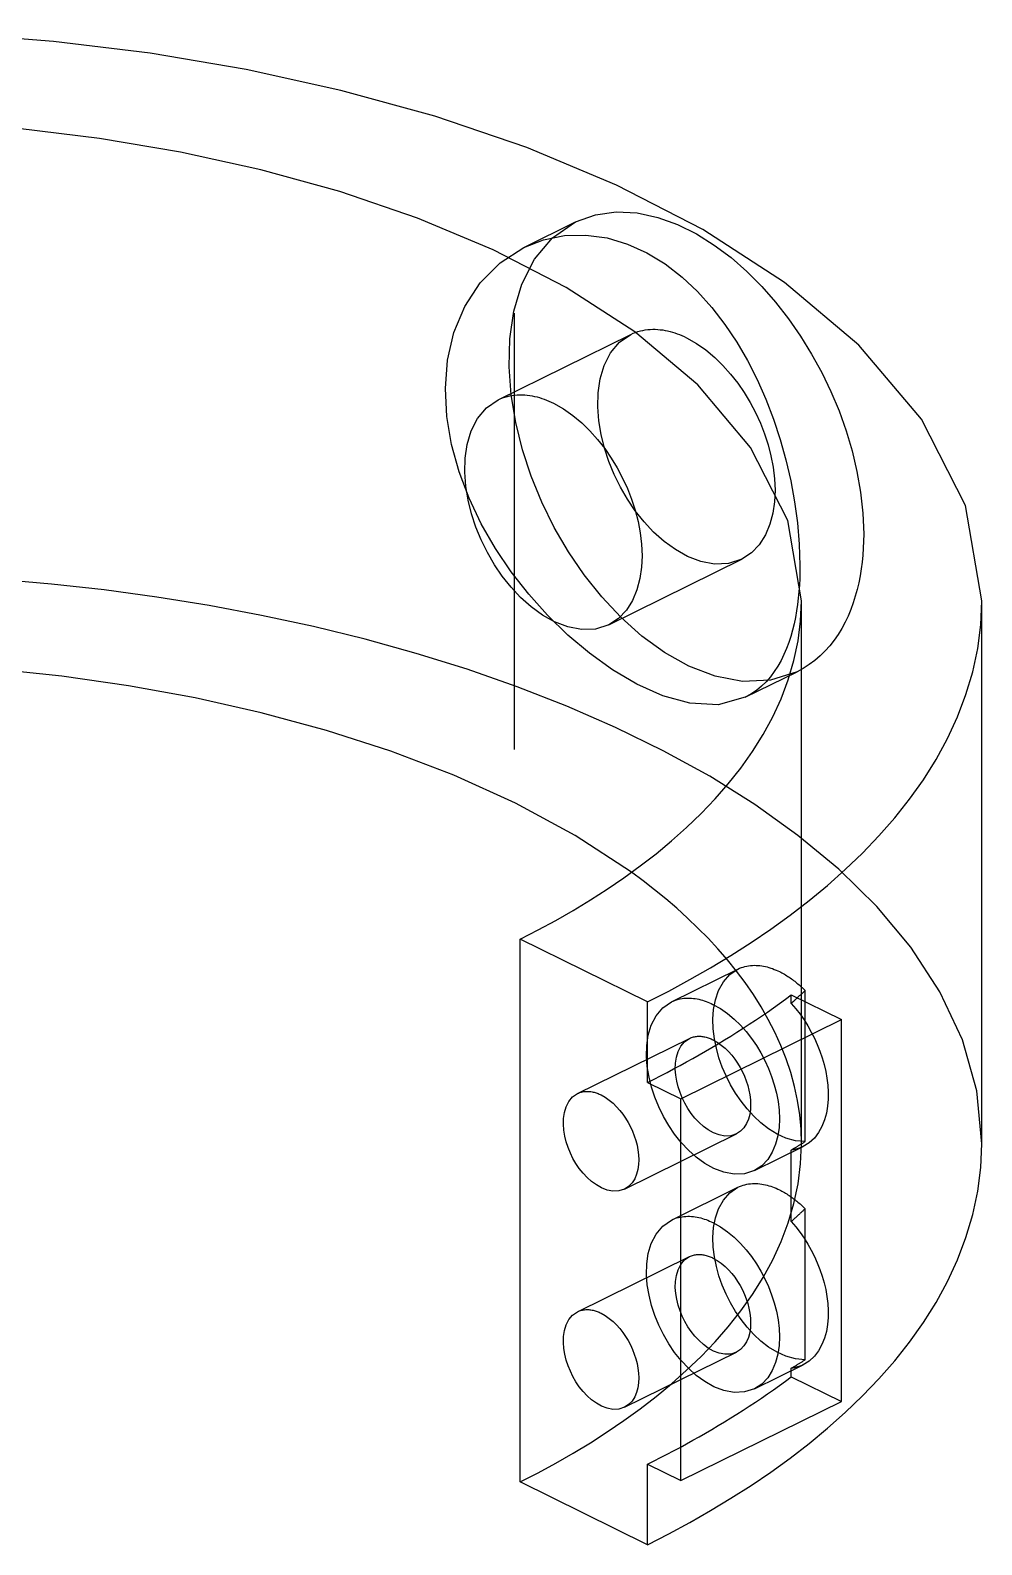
# Model space of a CAD drawing. Header units: millimetres. Extents: x 0 to 272, y -45 to 133.
# Drawn here: x 161.29 to 191.65, y 79.47 to 127.79 of the extents above; entities that cross this region are included whole.
import ezdxf

# ---------------------------------------------------------------- set-up
doc = ezdxf.new("R2010")
doc.units = ezdxf.units.MM
doc.layers.add('ISO_HIDDEN', color=8, linetype='CONTINUOUS')
doc.layers.add('ISO_VISIBLE', color=7, linetype='Continuous')

msp = doc.modelspace()

# ---------------------------------------------------------------- linework, layer by layer
at = {"layer": 'ISO_HIDDEN'}
for points in [[(178.69, 121.68), (179.321, 121.908), (179.985, 122), (180.655, 121.965), (181.311, 121.824), (181.943, 121.596), (182.544, 121.297), (183.113, 120.941), (183.651, 120.538), (184.156, 120.096), (184.63, 119.62), (185.073, 119.115), (185.486, 118.586), (185.869, 118.034), (186.221, 117.462), (186.543, 116.873), (186.835, 116.267), (187.094, 115.648), (187.32, 115.015), (187.512, 114.372), (187.667, 113.718), (187.783, 113.056), (187.856, 112.389), (187.881, 111.718)], [(185.758, 107.326), (184.909, 107.052), (184.017, 107.016), (183.138, 107.181), (182.303, 107.501), (181.523, 107.939), (180.8, 108.465), (180.133, 109.062), (179.522, 109.716), (178.965, 110.416), (178.461, 111.156), (178.011, 111.93), (177.616, 112.733), (177.277, 113.561), (176.998, 114.411), (176.782, 115.28), (176.637, 116.163), (176.57, 117.055), (176.594, 117.95), (176.723, 118.835), (176.978, 119.692), (177.383, 120.489), (177.956, 121.174), (178.69, 121.68)], [(177.036, 120.866), (178.69, 121.68)], [(184.104, 106.511), (183.237, 106.274), (182.338, 106.32), (181.468, 106.56), (180.643, 106.928), (179.865, 107.387), (179.132, 107.914), (178.442, 108.497), (177.795, 109.128), (177.193, 109.801), (176.637, 110.513), (176.131, 111.261), (175.68, 112.044), (175.291, 112.859), (174.971, 113.704), (174.731, 114.574), (174.581, 115.465), (174.535, 116.366), (174.606, 117.266), (174.808, 118.146), (175.153, 118.98), (175.644, 119.737), (176.278, 120.378), (177.036, 120.866)], [(177.036, 120.866), (177.671, 121.112), (178.338, 121.244), (179.019, 121.26), (179.693, 121.166), (180.345, 120.971), (180.965, 120.69), (181.546, 120.336), (182.086, 119.92), (182.583, 119.455), (183.039, 118.949), (183.456, 118.41), (183.834, 117.843), (184.176, 117.254), (184.485, 116.647), (184.76, 116.024), (185.004, 115.388), (185.218, 114.741), (185.402, 114.085), (185.556, 113.421), (185.679, 112.751), (185.77, 112.076), (185.828, 111.397), (185.848, 110.717)], [(176.215, 116.003), (180.457, 118.091)], [(183.991, 110.914), (183.566, 110.777), (183.12, 110.759), (182.681, 110.842), (182.264, 111.002), (181.874, 111.221), (181.512, 111.484), (181.179, 111.783), (180.873, 112.109), (180.594, 112.46), (180.343, 112.83), (180.118, 113.216), (179.92, 113.618), (179.751, 114.032), (179.611, 114.457), (179.503, 114.891), (179.431, 115.333), (179.397, 115.779), (179.409, 116.226), (179.474, 116.669), (179.601, 117.097), (179.804, 117.496), (180.09, 117.838), (180.457, 118.091)], [(180.457, 118.091), (180.53, 118.125), (180.604, 118.154), (180.679, 118.18), (180.756, 118.202), (180.834, 118.219), (180.912, 118.233), (180.991, 118.243), (181.071, 118.25), (181.151, 118.252), (181.23, 118.252), (181.31, 118.248), (181.389, 118.24), (181.468, 118.23), (181.547, 118.217), (181.625, 118.2), (181.703, 118.181), (181.779, 118.16), (181.856, 118.136), (181.931, 118.11), (182.005, 118.082), (182.079, 118.051), (182.152, 118.019), (182.224, 117.984)], [(182.224, 117.984), (182.545, 117.804), (182.846, 117.593), (183.128, 117.357), (183.391, 117.1), (183.635, 116.825), (183.861, 116.536), (184.07, 116.232), (184.26, 115.918), (184.432, 115.592), (184.585, 115.258), (184.719, 114.915), (184.832, 114.566), (184.924, 114.21), (184.993, 113.848), (185.037, 113.483), (185.052, 113.116), (185.036, 112.748), (184.984, 112.385), (184.891, 112.029), (184.749, 111.69), (184.552, 111.38), (184.298, 111.115), (183.991, 110.914)], [(179.748, 108.825), (179.324, 108.689), (178.878, 108.67), (178.439, 108.753), (178.021, 108.913), (177.631, 109.132), (177.269, 109.395), (176.936, 109.694), (176.63, 110.02), (176.352, 110.371), (176.1, 110.741), (175.875, 111.127), (175.677, 111.529), (175.508, 111.943), (175.368, 112.368), (175.261, 112.803), (175.188, 113.244), (175.155, 113.69), (175.166, 114.137), (175.231, 114.58), (175.359, 115.009), (175.561, 115.407), (175.847, 115.749), (176.215, 116.003)], [(176.215, 116.003), (176.287, 116.036), (176.361, 116.065), (176.437, 116.091), (176.513, 116.113), (176.591, 116.13), (176.67, 116.144), (176.749, 116.154), (176.828, 116.161), (176.908, 116.164), (176.988, 116.163), (177.067, 116.159), (177.147, 116.151), (177.226, 116.141), (177.304, 116.128), (177.383, 116.111), (177.46, 116.093), (177.537, 116.071), (177.613, 116.047), (177.688, 116.021), (177.763, 115.993), (177.837, 115.962), (177.909, 115.93), (177.981, 115.895)], [(177.981, 115.895), (178.302, 115.715), (178.603, 115.504), (178.885, 115.268), (179.148, 115.011), (179.392, 114.736), (179.619, 114.447), (179.827, 114.143), (180.017, 113.829), (180.189, 113.503), (180.342, 113.169), (180.476, 112.827), (180.59, 112.477), (180.682, 112.121), (180.751, 111.759), (180.794, 111.394), (180.81, 111.027), (180.794, 110.66), (180.742, 110.296), (180.648, 109.94), (180.506, 109.601), (180.31, 109.291), (180.056, 109.026), (179.748, 108.825)], [(187.881, 111.718), (187.878, 111.494), (187.869, 111.271), (187.854, 111.048), (187.832, 110.826), (187.803, 110.604), (187.767, 110.384), (187.724, 110.165), (187.672, 109.947), (187.613, 109.732), (187.545, 109.519), (187.468, 109.309), (187.382, 109.103), (187.286, 108.902), (187.18, 108.705), (187.063, 108.514), (186.936, 108.33), (186.799, 108.155), (186.65, 107.988), (186.491, 107.831), (186.322, 107.685), (186.143, 107.552), (185.954, 107.432), (185.758, 107.326)], [(179.748, 108.825), (183.991, 110.914)], [(185.848, 110.717), (185.846, 110.509), (185.84, 110.301), (185.829, 110.093), (185.814, 109.885), (185.794, 109.678), (185.77, 109.472), (185.739, 109.266), (185.703, 109.061), (185.661, 108.857), (185.611, 108.655), (185.555, 108.455), (185.491, 108.257), (185.418, 108.062), (185.337, 107.871), (185.245, 107.684), (185.143, 107.502), (185.03, 107.328), (184.905, 107.161), (184.768, 107.005), (184.619, 106.86), (184.458, 106.728), (184.286, 106.612), (184.104, 106.511)], [(191.647, 92.264), (191.488, 93.95), (191.029, 95.58), (190.311, 97.115), (189.386, 98.534), (188.3, 99.835), (187.091, 101.023), (185.785, 102.104), (184.406, 103.09), (182.968, 103.988), (181.483, 104.806), (179.96, 105.551), (178.406, 106.23), (176.827, 106.846), (175.226, 107.404), (173.607, 107.908), (171.973, 108.361), (170.327, 108.765), (168.669, 109.123), (167.003, 109.436), (165.329, 109.706), (163.649, 109.935), (161.964, 110.122), (160.275, 110.27)], [(185.897, 92.264), (185.897, 109.585)], [(184.104, 106.511), (185.758, 107.326)], [(185.897, 92.264), (185.883, 92.725), (185.841, 93.185), (185.772, 93.641), (185.676, 94.092), (185.554, 94.537), (185.408, 94.974), (185.24, 95.404), (185.049, 95.824), (184.839, 96.234), (184.61, 96.635), (184.364, 97.025), (184.102, 97.405), (183.825, 97.774), (183.535, 98.132), (183.233, 98.481), (182.919, 98.819), (182.595, 99.148), (182.262, 99.467), (181.92, 99.776), (181.57, 100.076), (181.212, 100.368), (180.848, 100.65), (180.477, 100.925)], [(181.747, 96.792), (183.869, 97.837)], [(186.012, 92.333), (185.701, 92.36), (185.4, 92.445), (185.116, 92.575), (184.849, 92.739), (184.602, 92.93), (184.373, 93.142), (184.161, 93.373), (183.968, 93.619), (183.791, 93.877), (183.633, 94.146), (183.492, 94.426), (183.369, 94.713), (183.265, 95.008), (183.182, 95.31), (183.12, 95.617), (183.083, 95.927), (183.073, 96.24), (183.094, 96.552), (183.152, 96.859), (183.253, 97.155), (183.404, 97.428), (183.61, 97.662), (183.869, 97.837)], [(183.869, 97.837), (183.923, 97.862), (183.979, 97.884), (184.035, 97.903), (184.093, 97.919), (184.151, 97.933), (184.21, 97.943), (184.269, 97.951), (184.329, 97.956), (184.389, 97.958), (184.449, 97.957), (184.508, 97.954), (184.568, 97.949), (184.627, 97.941), (184.686, 97.931), (184.745, 97.919), (184.803, 97.904), (184.86, 97.888), (184.918, 97.87), (184.974, 97.851), (185.03, 97.829), (185.085, 97.807), (185.14, 97.782), (185.194, 97.757)], [(185.194, 97.757), (185.234, 97.737), (185.273, 97.716), (185.312, 97.694), (185.35, 97.672), (185.389, 97.65), (185.426, 97.626), (185.464, 97.602), (185.501, 97.578), (185.538, 97.553), (185.574, 97.527), (185.61, 97.501), (185.645, 97.474), (185.681, 97.447), (185.715, 97.42), (185.75, 97.392), (185.784, 97.363), (185.818, 97.334), (185.851, 97.305), (185.884, 97.275), (185.916, 97.245), (185.949, 97.214), (185.981, 97.183), (186.012, 97.152)], [(184.398, 91.409), (184.079, 91.307), (183.745, 91.293), (183.415, 91.355), (183.102, 91.475), (182.81, 91.639), (182.538, 91.837), (182.289, 92.061), (182.059, 92.306), (181.85, 92.568), (181.662, 92.846), (181.493, 93.136), (181.345, 93.437), (181.217, 93.748), (181.113, 94.067), (181.032, 94.392), (180.977, 94.724), (180.952, 95.058), (180.961, 95.394), (181.01, 95.726), (181.105, 96.047), (181.257, 96.346), (181.472, 96.603), (181.747, 96.792)], [(181.747, 96.792), (181.802, 96.817), (181.857, 96.84), (181.914, 96.859), (181.972, 96.875), (182.03, 96.888), (182.089, 96.899), (182.148, 96.906), (182.208, 96.911), (182.267, 96.913), (182.327, 96.913), (182.387, 96.91), (182.447, 96.904), (182.506, 96.896), (182.565, 96.886), (182.623, 96.874), (182.682, 96.86), (182.739, 96.844), (182.796, 96.826), (182.853, 96.806), (182.909, 96.785), (182.964, 96.762), (183.019, 96.738), (183.073, 96.712)], [(183.073, 96.712), (183.313, 96.577), (183.539, 96.419), (183.75, 96.242), (183.947, 96.049), (184.131, 95.843), (184.301, 95.625), (184.457, 95.398), (184.599, 95.162), (184.728, 94.918), (184.843, 94.667), (184.944, 94.41), (185.029, 94.148), (185.098, 93.881), (185.149, 93.61), (185.182, 93.336), (185.194, 93.061), (185.182, 92.785), (185.143, 92.512), (185.073, 92.246), (184.966, 91.991), (184.819, 91.759), (184.628, 91.56), (184.398, 91.409)], [(185.57, 96.743), (185.57, 97.014)], [(185.763, 96.919), (185.754, 96.912), (185.746, 96.904), (185.738, 96.896), (185.729, 96.889), (185.721, 96.881), (185.713, 96.873), (185.704, 96.866), (185.696, 96.858), (185.687, 96.85), (185.679, 96.842), (185.671, 96.835), (185.662, 96.827), (185.654, 96.819), (185.646, 96.812), (185.637, 96.804), (185.629, 96.796), (185.62, 96.789), (185.612, 96.781), (185.604, 96.773), (185.595, 96.766), (185.587, 96.758), (185.578, 96.751), (185.57, 96.743)], [(185.57, 96.743), (185.716, 96.573), (185.853, 96.396), (185.98, 96.213), (186.099, 96.024), (186.209, 95.829), (186.31, 95.63), (186.402, 95.426), (186.484, 95.218), (186.556, 95.006), (186.618, 94.791), (186.669, 94.573), (186.709, 94.353), (186.735, 94.131), (186.748, 93.908), (186.747, 93.685), (186.728, 93.462), (186.691, 93.241), (186.633, 93.025), (186.551, 92.817), (186.443, 92.622), (186.307, 92.444), (186.143, 92.293), (185.953, 92.175)], [(186.012, 92.333), (186.012, 96.797)], [(182.322, 95.626), (182.352, 95.64), (182.384, 95.653), (182.416, 95.664), (182.449, 95.673), (182.482, 95.68), (182.515, 95.686), (182.549, 95.691), (182.582, 95.693), (182.616, 95.695), (182.65, 95.694), (182.684, 95.692), (182.718, 95.689), (182.751, 95.685), (182.785, 95.679), (182.818, 95.672), (182.851, 95.664), (182.884, 95.655), (182.916, 95.645), (182.948, 95.634), (182.98, 95.622), (183.011, 95.609), (183.042, 95.595), (183.073, 95.581)], [(178.751, 93.868), (182.322, 95.626)], [(183.824, 92.576), (183.643, 92.518), (183.454, 92.51), (183.267, 92.545), (183.089, 92.613), (182.924, 92.706), (182.77, 92.818), (182.628, 92.945), (182.498, 93.084), (182.38, 93.233), (182.273, 93.39), (182.177, 93.554), (182.093, 93.725), (182.021, 93.901), (181.962, 94.082), (181.916, 94.266), (181.885, 94.454), (181.871, 94.643), (181.876, 94.833), (181.904, 95.022), (181.958, 95.204), (182.044, 95.373), (182.166, 95.519), (182.322, 95.626)], [(183.073, 95.581), (183.209, 95.504), (183.337, 95.414), (183.457, 95.314), (183.568, 95.205), (183.672, 95.088), (183.768, 94.965), (183.857, 94.836), (183.938, 94.702), (184.011, 94.564), (184.076, 94.422), (184.133, 94.276), (184.181, 94.128), (184.22, 93.976), (184.249, 93.823), (184.268, 93.668), (184.275, 93.511), (184.268, 93.355), (184.246, 93.201), (184.206, 93.05), (184.146, 92.906), (184.062, 92.774), (183.954, 92.661), (183.824, 92.576)], [(180.253, 90.818), (183.824, 92.576)], [(185.57, 92.063), (185.589, 92.075), (185.609, 92.086), (185.628, 92.098), (185.647, 92.109), (185.667, 92.121), (185.686, 92.133), (185.705, 92.144), (185.725, 92.156), (185.744, 92.167), (185.763, 92.179), (185.782, 92.191), (185.802, 92.203), (185.821, 92.214), (185.84, 92.226), (185.859, 92.238), (185.878, 92.25), (185.898, 92.262), (185.917, 92.274), (185.936, 92.285), (185.955, 92.297), (185.974, 92.309), (185.993, 92.321), (186.012, 92.333)], [(176.92, 81.472), (177.491, 81.765), (178.055, 82.071), (178.612, 82.39), (179.161, 82.722), (179.701, 83.069), (180.232, 83.43), (180.752, 83.806), (181.259, 84.199), (181.754, 84.608), (182.233, 85.035), (182.695, 85.48), (183.139, 85.944), (183.561, 86.427), (183.959, 86.931), (184.33, 87.454), (184.671, 87.998), (184.978, 88.561), (185.247, 89.144), (185.475, 89.744), (185.656, 90.359), (185.789, 90.987), (185.87, 91.623), (185.897, 92.264)], [(184.398, 91.409), (185.953, 92.175)], [(185.953, 92.175), (185.938, 92.168), (185.922, 92.161), (185.906, 92.153), (185.89, 92.147), (185.874, 92.14), (185.857, 92.134), (185.841, 92.127), (185.825, 92.122), (185.808, 92.116), (185.792, 92.111), (185.775, 92.105), (185.758, 92.101), (185.741, 92.096), (185.724, 92.092), (185.707, 92.088), (185.69, 92.084), (185.673, 92.08), (185.656, 92.077), (185.639, 92.074), (185.622, 92.071), (185.605, 92.068), (185.587, 92.066), (185.57, 92.063)], [(185.57, 89.78), (185.57, 92.063)], [(181.747, 89.829), (183.869, 90.874)], [(186.012, 85.37), (185.701, 85.397), (185.4, 85.482), (185.116, 85.611), (184.849, 85.775), (184.602, 85.966), (184.373, 86.179), (184.161, 86.41), (183.968, 86.655), (183.791, 86.914), (183.633, 87.183), (183.492, 87.463), (183.369, 87.75), (183.265, 88.045), (183.182, 88.347), (183.12, 88.653), (183.083, 88.964), (183.073, 89.277), (183.094, 89.589), (183.152, 89.896), (183.253, 90.192), (183.404, 90.465), (183.61, 90.699), (183.869, 90.874)], [(183.869, 90.874), (183.923, 90.899), (183.979, 90.921), (184.035, 90.94), (184.093, 90.956), (184.151, 90.97), (184.21, 90.98), (184.269, 90.988), (184.329, 90.992), (184.389, 90.995), (184.449, 90.994), (184.508, 90.991), (184.568, 90.985), (184.627, 90.978), (184.686, 90.968), (184.745, 90.955), (184.803, 90.941), (184.86, 90.925), (184.918, 90.907), (184.974, 90.888), (185.03, 90.866), (185.085, 90.844), (185.14, 90.819), (185.194, 90.793)], [(185.194, 90.793), (185.234, 90.773), (185.273, 90.753), (185.312, 90.731), (185.35, 90.709), (185.389, 90.687), (185.426, 90.663), (185.464, 90.639), (185.501, 90.615), (185.538, 90.59), (185.574, 90.564), (185.61, 90.538), (185.645, 90.511), (185.681, 90.484), (185.715, 90.457), (185.75, 90.428), (185.784, 90.4), (185.818, 90.371), (185.851, 90.342), (185.884, 90.312), (185.916, 90.282), (185.949, 90.251), (185.981, 90.22), (186.012, 90.189)], [(181.747, 89.829), (181.802, 89.854), (181.857, 89.876), (181.914, 89.896), (181.972, 89.912), (182.03, 89.925), (182.089, 89.936), (182.148, 89.943), (182.208, 89.948), (182.267, 89.95), (182.327, 89.949), (182.387, 89.946), (182.447, 89.941), (182.506, 89.933), (182.565, 89.923), (182.623, 89.911), (182.682, 89.897), (182.739, 89.881), (182.796, 89.863), (182.853, 89.843), (182.909, 89.822), (182.964, 89.799), (183.019, 89.775), (183.073, 89.749)], [(186.012, 90.189), (185.993, 90.171), (185.974, 90.153), (185.955, 90.135), (185.936, 90.117), (185.917, 90.099), (185.897, 90.081), (185.878, 90.063), (185.859, 90.046), (185.84, 90.028), (185.821, 90.01), (185.802, 89.992), (185.782, 89.974), (185.763, 89.957), (185.744, 89.939), (185.725, 89.921), (185.705, 89.903), (185.686, 89.886), (185.667, 89.868), (185.647, 89.85), (185.628, 89.833), (185.609, 89.815), (185.589, 89.797), (185.57, 89.78)], [(186.012, 85.37), (186.012, 90.189)], [(184.398, 84.446), (184.079, 84.344), (183.745, 84.33), (183.415, 84.392), (183.102, 84.512), (182.81, 84.676), (182.538, 84.874), (182.289, 85.098), (182.059, 85.343), (181.85, 85.605), (181.662, 85.883), (181.493, 86.173), (181.345, 86.474), (181.217, 86.785), (181.113, 87.104), (181.032, 87.429), (180.977, 87.76), (180.952, 88.095), (180.961, 88.43), (181.01, 88.762), (181.105, 89.084), (181.257, 89.383), (181.472, 89.639), (181.747, 89.829)], [(183.073, 89.749), (183.313, 89.614), (183.539, 89.456), (183.75, 89.279), (183.947, 89.086), (184.131, 88.88), (184.301, 88.662), (184.457, 88.435), (184.599, 88.199), (184.728, 87.955), (184.843, 87.704), (184.944, 87.447), (185.029, 87.185), (185.098, 86.918), (185.149, 86.647), (185.182, 86.373), (185.194, 86.098), (185.182, 85.822), (185.143, 85.549), (185.073, 85.283), (184.966, 85.028), (184.819, 84.795), (184.628, 84.597), (184.398, 84.446)], [(185.57, 89.78), (185.716, 89.61), (185.853, 89.433), (185.98, 89.25), (186.099, 89.061), (186.209, 88.866), (186.31, 88.666), (186.402, 88.462), (186.484, 88.255), (186.556, 88.043), (186.618, 87.828), (186.669, 87.61), (186.709, 87.39), (186.735, 87.168), (186.748, 86.945), (186.747, 86.721), (186.728, 86.499), (186.691, 86.278), (186.633, 86.062), (186.551, 85.854), (186.443, 85.659), (186.307, 85.481), (186.143, 85.33), (185.953, 85.212)], [(178.751, 86.905), (182.322, 88.663)], [(183.824, 85.613), (183.643, 85.555), (183.454, 85.547), (183.267, 85.582), (183.089, 85.65), (182.924, 85.743), (182.77, 85.855), (182.628, 85.982), (182.498, 86.121), (182.38, 86.269), (182.273, 86.427), (182.177, 86.591), (182.093, 86.762), (182.021, 86.938), (181.962, 87.118), (181.916, 87.303), (181.885, 87.491), (181.871, 87.68), (181.876, 87.87), (181.904, 88.058), (181.958, 88.241), (182.044, 88.41), (182.166, 88.555), (182.322, 88.663)], [(182.322, 88.663), (182.352, 88.677), (182.384, 88.69), (182.416, 88.701), (182.449, 88.71), (182.482, 88.717), (182.515, 88.723), (182.549, 88.728), (182.582, 88.73), (182.616, 88.731), (182.65, 88.731), (182.684, 88.729), (182.718, 88.726), (182.751, 88.722), (182.785, 88.716), (182.818, 88.709), (182.851, 88.701), (182.884, 88.692), (182.916, 88.682), (182.948, 88.671), (182.98, 88.659), (183.011, 88.646), (183.042, 88.632), (183.073, 88.617)], [(183.073, 88.617), (183.209, 88.541), (183.337, 88.451), (183.457, 88.351), (183.568, 88.242), (183.672, 88.125), (183.768, 88.002), (183.857, 87.873), (183.938, 87.739), (184.011, 87.601), (184.076, 87.459), (184.133, 87.313), (184.181, 87.165), (184.22, 87.013), (184.249, 86.86), (184.268, 86.704), (184.275, 86.548), (184.268, 86.392), (184.246, 86.238), (184.206, 86.086), (184.146, 85.942), (184.062, 85.811), (183.954, 85.698), (183.824, 85.613)], [(180.253, 83.854), (183.824, 85.613)], [(184.398, 84.446), (185.953, 85.212)], [(185.57, 85.1), (185.589, 85.112), (185.609, 85.123), (185.628, 85.135), (185.647, 85.146), (185.667, 85.158), (185.686, 85.169), (185.705, 85.181), (185.725, 85.193), (185.744, 85.204), (185.763, 85.216), (185.782, 85.228), (185.802, 85.239), (185.821, 85.251), (185.84, 85.263), (185.859, 85.275), (185.878, 85.287), (185.898, 85.299), (185.917, 85.31), (185.936, 85.322), (185.955, 85.334), (185.974, 85.346), (185.993, 85.358), (186.012, 85.37)], [(185.953, 85.212), (185.938, 85.205), (185.922, 85.197), (185.906, 85.19), (185.89, 85.183), (185.874, 85.177), (185.857, 85.17), (185.841, 85.164), (185.825, 85.158), (185.808, 85.153), (185.792, 85.147), (185.775, 85.142), (185.758, 85.138), (185.741, 85.133), (185.724, 85.129), (185.707, 85.124), (185.69, 85.121), (185.673, 85.117), (185.656, 85.114), (185.639, 85.11), (185.622, 85.108), (185.605, 85.105), (185.587, 85.103), (185.57, 85.1)], [(185.57, 84.829), (185.57, 85.1)], [(180.986, 82.038), (181.195, 82.143), (181.403, 82.249), (181.61, 82.357), (181.817, 82.466), (182.023, 82.576), (182.228, 82.688), (182.432, 82.802), (182.635, 82.917), (182.838, 83.033), (183.04, 83.151), (183.241, 83.27), (183.441, 83.391), (183.64, 83.514), (183.838, 83.638), (184.035, 83.764), (184.23, 83.891), (184.425, 84.02), (184.619, 84.15), (184.812, 84.283), (185.003, 84.417), (185.193, 84.552), (185.382, 84.69), (185.57, 84.829)], [(185.57, 84.829), (187.174, 84.039)]]:
    msp.add_lwpolyline(points, dxfattribs=at)
at = {"layer": 'ISO_VISIBLE'}
for points in [[(191.647, 109.585), (191.127, 112.629), (189.722, 115.385), (187.722, 117.75), (185.353, 119.749), (182.75, 121.435), (179.994, 122.856), (177.132, 124.053), (174.196, 125.052), (171.205, 125.877), (168.175, 126.541), (165.116, 127.058), (162.037, 127.436), (158.945, 127.679), (155.845, 127.793), (152.743, 127.779), (149.644, 127.635), (146.554, 127.362), (143.478, 126.953), (140.425, 126.403), (137.403, 125.703), (134.424, 124.841), (131.502, 123.798), (128.661, 122.554)], [(185.897, 109.585), (185.458, 112.155), (184.272, 114.481), (182.585, 116.479), (180.585, 118.166), (178.389, 119.59), (176.062, 120.791), (173.647, 121.801), (171.168, 122.646), (168.644, 123.342), (166.086, 123.904), (163.504, 124.341), (160.905, 124.66), (158.294, 124.866), (155.677, 124.963), (153.059, 124.952), (150.443, 124.832), (147.834, 124.601), (145.238, 124.258), (142.66, 123.795), (140.109, 123.205), (137.593, 122.479), (135.126, 121.6), (132.727, 120.552)], [(176.744, 104.842), (176.744, 118.768)], [(176.92, 98.793), (177.491, 99.086), (178.055, 99.392), (178.612, 99.71), (179.161, 100.043), (179.701, 100.389), (180.232, 100.75), (180.752, 101.127), (181.259, 101.52), (181.754, 101.929), (182.233, 102.356), (182.695, 102.801), (183.139, 103.265), (183.561, 103.748), (183.959, 104.251), (184.33, 104.775), (184.671, 105.318), (184.978, 105.882), (185.247, 106.464), (185.475, 107.064), (185.656, 107.68), (185.789, 108.308), (185.87, 108.944), (185.897, 109.585)], [(180.986, 96.791), (181.664, 97.138), (182.334, 97.5), (182.995, 97.878), (183.647, 98.271), (184.288, 98.682), (184.918, 99.11), (185.535, 99.556), (186.138, 100.021), (186.724, 100.506), (187.294, 101.012), (187.843, 101.539), (188.369, 102.089), (188.871, 102.662), (189.344, 103.259), (189.785, 103.879), (190.19, 104.524), (190.555, 105.192), (190.875, 105.883), (191.145, 106.595), (191.361, 107.325), (191.519, 108.069), (191.615, 108.825), (191.647, 109.585)], [(191.647, 92.264), (191.647, 109.585)], [(180.477, 100.925), (178.671, 102.104), (176.773, 103.13), (174.808, 104.02), (172.793, 104.791), (170.74, 105.454), (168.658, 106.018), (166.553, 106.49), (164.43, 106.877), (162.294, 107.183), (160.149, 107.41), (157.997, 107.562), (155.841, 107.64), (153.683, 107.644), (151.527, 107.574), (149.374, 107.43), (147.228, 107.211), (145.091, 106.914), (142.967, 106.536), (140.86, 106.072), (138.774, 105.518), (136.718, 104.867), (134.698, 104.108), (132.727, 103.231)], [(180.986, 96.791), (176.92, 98.793)], [(176.92, 81.472), (176.92, 98.793)], [(186.012, 97.152), (186.001, 97.142), (185.99, 97.131), (185.98, 97.121), (185.969, 97.111), (185.958, 97.101), (185.947, 97.091), (185.936, 97.081), (185.926, 97.071), (185.915, 97.061), (185.904, 97.05), (185.893, 97.04), (185.882, 97.03), (185.871, 97.02), (185.861, 97.01), (185.85, 97), (185.839, 96.99), (185.828, 96.98), (185.817, 96.97), (185.806, 96.96), (185.795, 96.95), (185.785, 96.94), (185.774, 96.929), (185.763, 96.919)], [(186.012, 96.797), (186.012, 97.152)], [(180.986, 94.223), (181.195, 94.328), (181.403, 94.434), (181.61, 94.542), (181.817, 94.651), (182.023, 94.762), (182.228, 94.874), (182.432, 94.987), (182.635, 95.102), (182.838, 95.219), (183.04, 95.336), (183.241, 95.456), (183.441, 95.577), (183.64, 95.699), (183.838, 95.823), (184.035, 95.949), (184.23, 96.076), (184.425, 96.205), (184.619, 96.336), (184.812, 96.468), (185.003, 96.602), (185.193, 96.738), (185.382, 96.875), (185.57, 97.014)], [(180.986, 94.223), (180.986, 96.791)], [(185.57, 97.014), (187.174, 96.225)], [(182.047, 93.701), (187.174, 96.225)], [(187.174, 84.039), (187.174, 96.225)], [(180.253, 90.818), (180.072, 90.759), (179.883, 90.752), (179.696, 90.787), (179.519, 90.855), (179.353, 90.948), (179.199, 91.06), (179.057, 91.187), (178.927, 91.326), (178.809, 91.474), (178.702, 91.632), (178.606, 91.796), (178.522, 91.967), (178.45, 92.143), (178.391, 92.323), (178.345, 92.508), (178.314, 92.696), (178.3, 92.885), (178.305, 93.075), (178.333, 93.263), (178.387, 93.445), (178.473, 93.615), (178.595, 93.76), (178.751, 93.868)], [(178.751, 93.868), (178.782, 93.882), (178.813, 93.895), (178.845, 93.905), (178.878, 93.915), (178.911, 93.922), (178.944, 93.928), (178.978, 93.932), (179.012, 93.935), (179.045, 93.936), (179.079, 93.936), (179.113, 93.934), (179.147, 93.931), (179.181, 93.927), (179.214, 93.921), (179.247, 93.914), (179.28, 93.906), (179.313, 93.897), (179.345, 93.887), (179.377, 93.876), (179.409, 93.864), (179.44, 93.851), (179.471, 93.837), (179.502, 93.822)], [(179.502, 93.822), (179.638, 93.746), (179.766, 93.656), (179.886, 93.556), (179.997, 93.447), (180.101, 93.33), (180.198, 93.207), (180.286, 93.078), (180.367, 92.944), (180.44, 92.806), (180.505, 92.664), (180.562, 92.518), (180.61, 92.369), (180.649, 92.218), (180.679, 92.065), (180.697, 91.909), (180.704, 91.753), (180.697, 91.597), (180.675, 91.442), (180.635, 91.291), (180.575, 91.147), (180.491, 91.015), (180.383, 90.903), (180.253, 90.818)], [(180.986, 94.223), (182.047, 93.701)], [(182.047, 81.515), (182.047, 93.701)], [(180.986, 79.47), (181.664, 79.817), (182.334, 80.179), (182.995, 80.557), (183.647, 80.951), (184.288, 81.361), (184.918, 81.789), (185.535, 82.235), (186.138, 82.7), (186.724, 83.185), (187.294, 83.691), (187.843, 84.219), (188.369, 84.768), (188.871, 85.341), (189.344, 85.938), (189.785, 86.558), (190.19, 87.203), (190.555, 87.871), (190.875, 88.562), (191.145, 89.274), (191.361, 90.004), (191.519, 90.749), (191.615, 91.504), (191.647, 92.264)], [(180.253, 83.854), (180.072, 83.796), (179.883, 83.789), (179.696, 83.824), (179.519, 83.892), (179.353, 83.985), (179.199, 84.097), (179.057, 84.224), (178.927, 84.362), (178.809, 84.511), (178.702, 84.668), (178.606, 84.833), (178.522, 85.004), (178.45, 85.18), (178.391, 85.36), (178.345, 85.545), (178.314, 85.732), (178.3, 85.922), (178.305, 86.112), (178.333, 86.3), (178.387, 86.482), (178.473, 86.652), (178.595, 86.797), (178.751, 86.905)], [(178.751, 86.905), (178.782, 86.919), (178.813, 86.932), (178.845, 86.942), (178.878, 86.952), (178.911, 86.959), (178.944, 86.965), (178.978, 86.969), (179.012, 86.972), (179.045, 86.973), (179.079, 86.973), (179.113, 86.971), (179.147, 86.968), (179.181, 86.964), (179.214, 86.958), (179.247, 86.951), (179.28, 86.943), (179.313, 86.934), (179.345, 86.924), (179.377, 86.913), (179.409, 86.901), (179.44, 86.888), (179.471, 86.874), (179.502, 86.859)], [(179.502, 86.859), (179.638, 86.783), (179.766, 86.693), (179.886, 86.593), (179.997, 86.483), (180.101, 86.367), (180.198, 86.244), (180.286, 86.115), (180.367, 85.981), (180.44, 85.843), (180.505, 85.701), (180.562, 85.555), (180.61, 85.406), (180.649, 85.255), (180.679, 85.101), (180.697, 84.946), (180.704, 84.79), (180.697, 84.634), (180.675, 84.479), (180.635, 84.328), (180.575, 84.184), (180.491, 84.052), (180.383, 83.94), (180.253, 83.854)], [(182.047, 81.515), (187.174, 84.039)], [(180.986, 79.47), (180.986, 82.038)], [(180.986, 82.038), (182.047, 81.515)], [(180.986, 79.47), (176.92, 81.472)]]:
    msp.add_lwpolyline(points, dxfattribs=at)

doc.saveas('drawing.dxf')
